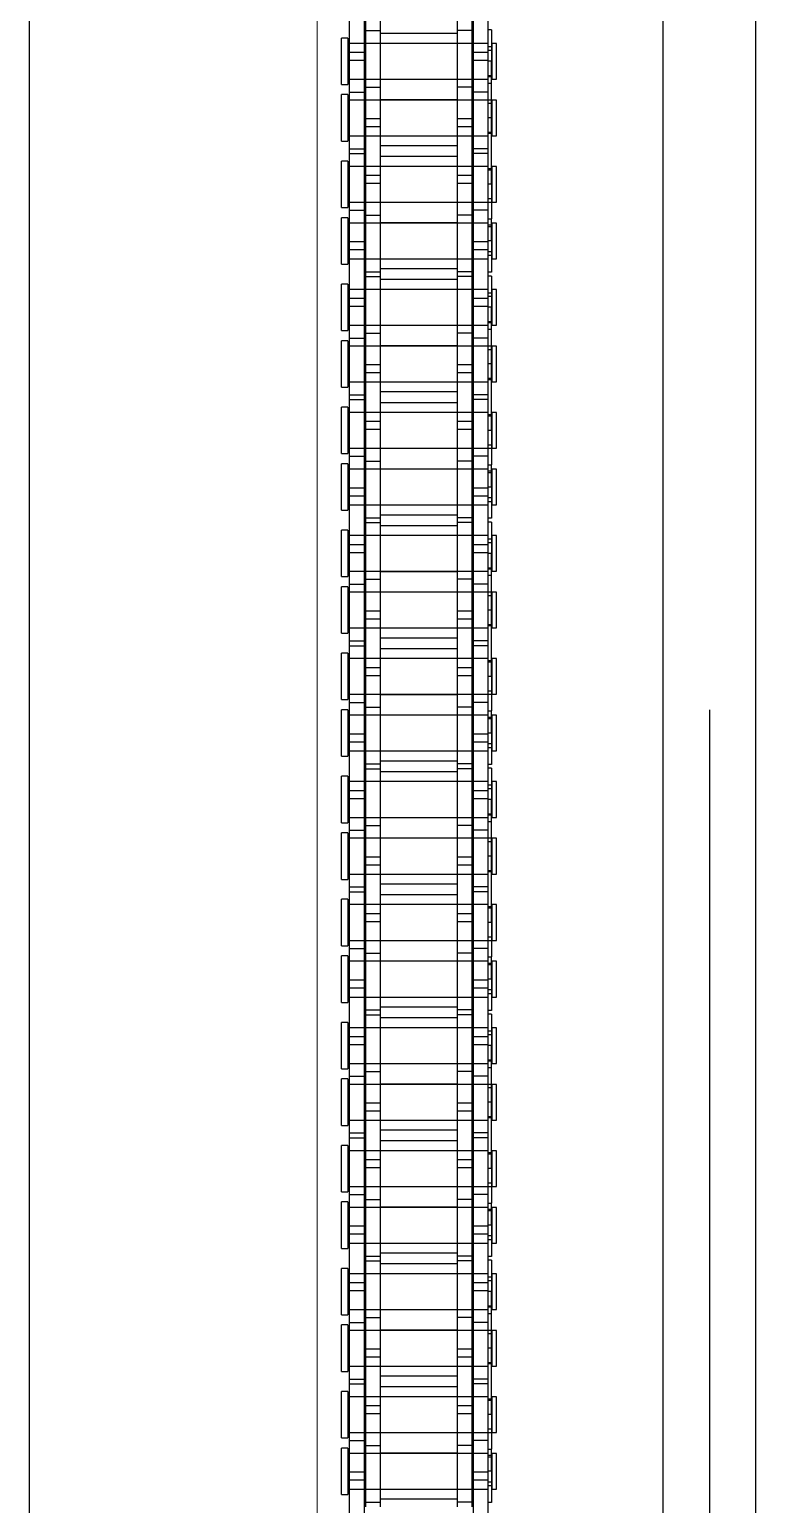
# Model space of a CAD drawing. Header units: metres. Extents: x 0 to 63075, y 0 to 44550.
# Drawn here: x 14171.9 to 14246.9, y 27655.3 to 27807.5 of the extents above; entities that cross this region are included whole.
import ezdxf

# ---------------------------------------------------------------- set-up
doc = ezdxf.new("R2010")
doc.units = ezdxf.units.M
doc.header["$LTSCALE"] = 75
for name, pattern in [('CENTER2', [28.575, 19.05, -3.175, 3.175, -3.175]), ('CENTERX2', [101.6, 63.5, -12.7, 12.7, -12.7]), ('HIDDEN2', [4.7625, 3.175, -1.5875])]:
    doc.linetypes.add(name, pattern=pattern)
for name, color, linetype in [('SC1', 7, 'CENTER2'), ('SDM', 7, 'Continuous'), ('SL4', 4, 'Continuous'), ('ST1', 7, 'HIDDEN2')]:
    doc.layers.add(name, color=color, linetype=linetype)

# ---------------------------------------------------------------- blocks, each defined once
blk = doc.blocks.new('A$Ca53c419a')
at = {"layer": 'SL4'}
for p, q in [((2339.74, 281.24), (3664.71, 281.24)), ((2339.74, 215.76), (3664.71, 215.76)), ((3664.71, 206.24), (2339.74, 206.24))]:
    blk.add_line(p, q, dxfattribs=at)
at = {"layer": 'ST1'}
for p, q in [((3226.53, 249), (3231.33, 249)), ((3226.53, 249), (3226.53, 248.34)), ((3231.33, 248.34), (3226.53, 248.34)), ((3227.08, 248.34), (3227.08, 233.84)), ((3230.77, 233.84), (3230.77, 248.34)), ((3231.33, 248.34), (3231.33, 249)), ((3232.38, 249), (3237.17, 249)), ((3232.38, 249), (3232.38, 248.34)), ((3237.17, 248.34), (3232.38, 248.34)), ((3232.93, 248.34), (3232.93, 233.84)), ((3236.62, 233.84), (3236.62, 248.34)), ((3237.17, 248.34), (3237.17, 249)), ((3239.23, 249), (3244.03, 249)), ((3239.23, 249), (3239.23, 248.34)), ((3244.03, 248.34), (3239.23, 248.34)), ((3239.78, 248.34), (3239.78, 233.84)), ((3243.47, 233.84), (3243.47, 248.34)), ((3244.03, 248.34), (3244.03, 249)), ((3245.08, 249), (3249.87, 249)), ((3245.08, 249), (3245.08, 248.34)), ((3249.87, 248.34), (3245.08, 248.34)), ((3245.63, 248.34), (3245.63, 233.84)), ((3249.32, 233.84), (3249.32, 248.34)), ((3249.87, 248.34), (3249.87, 249)), ((3251.93, 249), (3256.73, 249)), ((3251.93, 249), (3251.93, 248.34)), ((3256.73, 248.34), (3251.93, 248.34)), ((3252.48, 248.34), (3252.48, 233.84)), ((3256.17, 233.84), (3256.17, 248.34)), ((3256.73, 248.34), (3256.73, 249)), ((3257.78, 249), (3262.57, 249)), ((3257.78, 249), (3257.78, 248.34)), ((3262.57, 248.34), (3257.78, 248.34)), ((3258.33, 248.34), (3258.33, 233.84)), ((3262.02, 233.84), (3262.02, 248.34)), ((3262.57, 248.34), (3262.57, 249)), ((3264.63, 249), (3269.43, 249)), ((3264.63, 249), (3264.63, 248.34)), ((3269.43, 248.34), (3264.63, 248.34)), ((3265.18, 248.34), (3265.18, 233.84)), ((3268.87, 233.84), (3268.87, 248.34)), ((3269.43, 248.34), (3269.43, 249)), ((3270.48, 249), (3275.27, 249)), ((3270.48, 249), (3270.48, 248.34)), ((3275.27, 248.34), (3270.48, 248.34)), ((3271.03, 248.34), (3271.03, 233.84)), ((3274.72, 233.84), (3274.72, 248.34)), ((3275.27, 248.34), (3275.27, 249)), ((3277.33, 249), (3282.13, 249)), ((3277.33, 249), (3277.33, 248.34)), ((3282.13, 248.34), (3277.33, 248.34)), ((3277.88, 248.34), (3277.88, 233.84)), ((3281.57, 233.84), (3281.57, 248.34)), ((3282.13, 248.34), (3282.13, 249)), ((3283.18, 249), (3287.97, 249)), ((3283.18, 249), (3283.18, 248.34)), ((3287.97, 248.34), (3283.18, 248.34)), ((3283.73, 248.34), (3283.73, 233.84)), ((3287.42, 233.84), (3287.42, 248.34)), ((3287.97, 248.34), (3287.97, 249)), ((3290.03, 249), (3294.83, 249)), ((3290.03, 249), (3290.03, 248.34)), ((3294.83, 248.34), (3290.03, 248.34)), ((3290.58, 248.34), (3290.58, 233.84)), ((3294.27, 233.84), (3294.27, 248.34)), ((3294.83, 248.34), (3294.83, 249)), ((3295.88, 249), (3300.67, 249)), ((3295.88, 249), (3295.88, 248.34)), ((3300.67, 248.34), (3295.88, 248.34)), ((3296.43, 248.34), (3296.43, 233.84)), ((3300.12, 233.84), (3300.12, 248.34)), ((3300.67, 248.34), (3300.67, 249)), ((3302.73, 249), (3307.53, 249)), ((3302.73, 249), (3302.73, 248.34)), ((3307.53, 248.34), (3302.73, 248.34)), ((3303.28, 248.34), (3303.28, 233.84)), ((3306.97, 233.84), (3306.97, 248.34)), ((3307.53, 248.34), (3307.53, 249)), ((3308.58, 249), (3313.37, 249)), ((3308.58, 249), (3308.58, 248.34)), ((3313.37, 248.34), (3308.58, 248.34)), ((3309.13, 248.34), (3309.13, 233.84)), ((3312.82, 233.84), (3312.82, 248.34)), ((3313.37, 248.34), (3313.37, 249)), ((3315.43, 249), (3320.23, 249)), ((3315.43, 249), (3315.43, 248.34)), ((3320.23, 248.34), (3315.43, 248.34)), ((3315.98, 248.34), (3315.98, 233.84)), ((3319.67, 233.84), (3319.67, 248.34)), ((3320.23, 248.34), (3320.23, 249)), ((3321.28, 249), (3326.07, 249)), ((3321.28, 249), (3321.28, 248.34)), ((3326.07, 248.34), (3321.28, 248.34)), ((3321.83, 248.34), (3321.83, 233.84)), ((3325.52, 233.84), (3325.52, 248.34)), ((3326.07, 248.34), (3326.07, 249)), ((3328.13, 249), (3332.93, 249)), ((3328.13, 249), (3328.13, 248.34)), ((3332.93, 248.34), (3328.13, 248.34)), ((3328.68, 248.34), (3328.68, 233.84)), ((3332.37, 233.84), (3332.37, 248.34)), ((3332.93, 248.34), (3332.93, 249)), ((3333.98, 249), (3338.77, 249)), ((3333.98, 249), (3333.98, 248.34)), ((3338.77, 248.34), (3333.98, 248.34)), ((3334.53, 248.34), (3334.53, 233.84)), ((3338.22, 233.84), (3338.22, 248.34)), ((3338.77, 248.34), (3338.77, 249)), ((3340.83, 249), (3345.63, 249)), ((3340.83, 249), (3340.83, 248.34)), ((3345.63, 248.34), (3340.83, 248.34)), ((3341.38, 248.34), (3341.38, 233.84)), ((3345.07, 233.84), (3345.07, 248.34)), ((3345.63, 248.34), (3345.63, 249)), ((3346.68, 249), (3351.47, 249)), ((3346.68, 249), (3346.68, 248.34)), ((3351.47, 248.34), (3346.68, 248.34)), ((3347.23, 248.34), (3347.23, 233.84)), ((3350.92, 233.84), (3350.92, 248.34)), ((3351.47, 248.34), (3351.47, 249)), ((3353.53, 249), (3358.33, 249)), ((3353.53, 249), (3353.53, 248.34)), ((3358.33, 248.34), (3353.53, 248.34)), ((3354.08, 248.34), (3354.08, 233.84)), ((3357.77, 233.84), (3357.77, 248.34)), ((3358.33, 248.34), (3358.33, 249)), ((3359.38, 249), (3364.17, 249)), ((3359.38, 249), (3359.38, 248.34)), ((3364.17, 248.34), (3359.38, 248.34)), ((3359.93, 248.34), (3359.93, 233.84)), ((3363.62, 233.84), (3363.62, 248.34)), ((3364.17, 248.34), (3364.17, 249)), ((3366.23, 249), (3371.03, 249)), ((3366.23, 249), (3366.23, 248.34)), ((3371.03, 248.34), (3366.23, 248.34)), ((3366.78, 248.34), (3366.78, 233.84)), ((3370.47, 233.84), (3370.47, 248.34)), ((3371.03, 248.34), (3371.03, 249)), ((3372.08, 249), (3376.87, 249)), ((3372.08, 249), (3372.08, 248.34)), ((3376.87, 248.34), (3372.08, 248.34)), ((3372.63, 248.34), (3372.63, 233.84)), ((3376.32, 233.84), (3376.32, 248.34)), ((3376.87, 248.34), (3376.87, 249)), ((3218.9, 248.16), (3228, 248.16)), ((3227.08, 248.16), (3227.08, 246.64)), ((3228, 248.16), (3228.86, 248.16)), ((3228, 246.64), (3228, 248.16)), ((3228.86, 248.16), (3237.95, 248.16)), ((3228.86, 248.16), (3228.86, 246.64)), ((3230.77, 246.64), (3230.77, 248.16)), ((3232.1, 248.16), (3232.1, 246.64)), ((3232.93, 248.16), (3232.93, 246.64)), ((3236.62, 246.64), (3236.62, 248.16)), ((3237.95, 248.16), (3237.95, 246.64)), ((3237.95, 248.16), (3244.3, 248.16)), ((3238.45, 248.16), (3238.45, 246.64)), ((3239.78, 248.16), (3239.78, 246.64)), ((3243.47, 246.64), (3243.47, 248.16)), ((3244.3, 248.16), (3244.3, 246.64)), ((3244.3, 248.16), (3253.4, 248.16)), ((3245.63, 248.16), (3245.63, 246.64)), ((3247.55, 246.64), (3247.55, 248.16)), ((3248.41, 248.16), (3248.41, 246.64)), ((3249.32, 246.64), (3249.32, 248.16)), ((3252.48, 248.16), (3252.48, 246.64)), ((3253.4, 248.16), (3254.26, 248.16)), ((3253.4, 246.64), (3253.4, 248.16)), ((3254.26, 248.16), (3263.35, 248.16)), ((3254.26, 248.16), (3254.26, 246.64)), ((3256.17, 246.64), (3256.17, 248.16)), ((3257.5, 248.16), (3257.5, 246.64)), ((3258.33, 248.16), (3258.33, 246.64)), ((3262.02, 246.64), (3262.02, 248.16)), ((3263.35, 248.16), (3263.35, 246.64)), ((3263.35, 248.16), (3269.7, 248.16)), ((3263.85, 248.16), (3263.85, 246.64)), ((3265.18, 248.16), (3265.18, 246.64)), ((3268.87, 246.64), (3268.87, 248.16)), ((3269.7, 248.16), (3269.7, 246.64)), ((3269.7, 248.16), (3278.8, 248.16)), ((3271.03, 248.16), (3271.03, 246.64)), ((3272.95, 246.64), (3272.95, 248.16)), ((3273.81, 248.16), (3273.81, 246.64)), ((3274.72, 246.64), (3274.72, 248.16)), ((3277.88, 248.16), (3277.88, 246.64)), ((3278.8, 248.16), (3279.66, 248.16)), ((3278.8, 246.64), (3278.8, 248.16)), ((3279.66, 248.16), (3288.75, 248.16)), ((3279.66, 248.16), (3279.66, 246.64)), ((3281.57, 246.64), (3281.57, 248.16)), ((3282.9, 248.16), (3282.9, 246.64)), ((3283.73, 248.16), (3283.73, 246.64)), ((3287.42, 246.64), (3287.42, 248.16)), ((3288.75, 248.16), (3288.75, 246.64)), ((3288.75, 248.16), (3295.1, 248.16)), ((3289.25, 248.16), (3289.25, 246.64)), ((3290.58, 248.16), (3290.58, 246.64)), ((3294.27, 246.64), (3294.27, 248.16)), ((3295.1, 248.16), (3295.1, 246.64)), ((3295.1, 248.16), (3304.2, 248.16)), ((3296.43, 248.16), (3296.43, 246.64)), ((3298.35, 246.64), (3298.35, 248.16)), ((3299.21, 248.16), (3299.21, 246.64)), ((3300.12, 246.64), (3300.12, 248.16)), ((3303.28, 248.16), (3303.28, 246.64)), ((3304.2, 248.16), (3305.06, 248.16)), ((3304.2, 246.64), (3304.2, 248.16)), ((3305.06, 248.16), (3314.15, 248.16)), ((3305.06, 248.16), (3305.06, 246.64)), ((3306.97, 246.64), (3306.97, 248.16)), ((3308.3, 248.16), (3308.3, 246.64)), ((3309.13, 248.16), (3309.13, 246.64)), ((3312.82, 246.64), (3312.82, 248.16)), ((3314.15, 248.16), (3314.15, 246.64)), ((3314.15, 248.16), (3320.5, 248.16)), ((3314.65, 248.16), (3314.65, 246.64)), ((3315.98, 248.16), (3315.98, 246.64)), ((3319.67, 246.64), (3319.67, 248.16)), ((3320.5, 248.16), (3320.5, 246.64)), ((3320.5, 248.16), (3329.6, 248.16)), ((3321.83, 248.16), (3321.83, 246.64)), ((3323.75, 246.64), (3323.75, 248.16)), ((3324.61, 248.16), (3324.61, 246.64)), ((3325.52, 246.64), (3325.52, 248.16)), ((3328.68, 248.16), (3328.68, 246.64)), ((3329.6, 248.16), (3330.46, 248.16)), ((3329.6, 246.64), (3329.6, 248.16)), ((3330.46, 248.16), (3339.55, 248.16)), ((3330.46, 248.16), (3330.46, 246.64)), ((3332.37, 246.64), (3332.37, 248.16)), ((3333.7, 248.16), (3333.7, 246.64)), ((3334.53, 248.16), (3334.53, 246.64)), ((3338.22, 246.64), (3338.22, 248.16)), ((3339.55, 248.16), (3339.55, 246.64)), ((3339.55, 248.16), (3345.9, 248.16)), ((3340.05, 248.16), (3340.05, 246.64)), ((3341.38, 248.16), (3341.38, 246.64)), ((3345.07, 246.64), (3345.07, 248.16)), ((3345.9, 248.16), (3345.9, 246.64)), ((3345.9, 248.16), (3355, 248.16)), ((3347.23, 248.16), (3347.23, 246.64)), ((3349.15, 246.64), (3349.15, 248.16)), ((3350.01, 248.16), (3350.01, 246.64)), ((3350.92, 246.64), (3350.92, 248.16)), ((3354.08, 248.16), (3354.08, 246.64)), ((3355, 248.16), (3355.86, 248.16)), ((3355, 246.64), (3355, 248.16)), ((3355.86, 248.16), (3364.95, 248.16)), ((3355.86, 248.16), (3355.86, 246.64)), ((3357.77, 246.64), (3357.77, 248.16)), ((3359.1, 248.16), (3359.1, 246.64)), ((3359.93, 248.16), (3359.93, 246.64)), ((3363.62, 246.64), (3363.62, 248.16)), ((3364.95, 248.16), (3364.95, 246.64)), ((3364.95, 248.16), (3371.3, 248.16)), ((3365.45, 248.16), (3365.45, 246.64)), ((3366.78, 248.16), (3366.78, 246.64)), ((3370.47, 246.64), (3370.47, 248.16)), ((3371.3, 248.16), (3371.3, 246.64)), ((3371.3, 248.16), (3380.4, 248.16)), ((3372.63, 248.16), (3372.63, 246.64)), ((3374.55, 246.64), (3374.55, 248.16)), ((3375.41, 248.16), (3375.41, 246.64)), ((3376.32, 246.64), (3376.32, 248.16)), ((3218.9, 246.64), (3228, 246.64)), ((3225.25, 246.48), (3231.6, 246.48)), ((3225.75, 246.48), (3225.75, 244.96)), ((3227.08, 246.48), (3227.08, 244.96)), ((3228, 246.64), (3228.86, 246.64)), ((3228.86, 246.64), (3237.95, 246.64)), ((3230.77, 244.96), (3230.77, 246.48)), ((3231.6, 246.48), (3231.6, 244.96)), ((3231.6, 246.48), (3240.7, 246.48)), ((3232.93, 246.48), (3232.93, 244.96)), ((3234.85, 244.96), (3234.85, 246.48)), ((3235.71, 246.48), (3235.71, 244.96)), ((3236.62, 244.96), (3236.62, 246.48)), ((3237.95, 246.64), (3244.3, 246.64)), ((3239.78, 246.48), (3239.78, 244.96)), ((3240.7, 246.48), (3241.56, 246.48)), ((3240.7, 244.96), (3240.7, 246.48)), ((3241.56, 246.48), (3250.65, 246.48)), ((3241.56, 246.48), (3241.56, 244.96)), ((3243.47, 244.96), (3243.47, 246.48)), ((3244.3, 246.64), (3253.4, 246.64)), ((3244.8, 246.48), (3244.8, 244.96)), ((3245.63, 246.48), (3245.63, 244.96)), ((3249.32, 244.96), (3249.32, 246.48)), ((3250.65, 246.48), (3250.65, 244.96)), ((3250.65, 246.48), (3257, 246.48)), ((3251.15, 246.48), (3251.15, 244.96)), ((3252.48, 246.48), (3252.48, 244.96)), ((3253.4, 246.64), (3254.26, 246.64)), ((3254.26, 246.64), (3263.35, 246.64)), ((3256.17, 244.96), (3256.17, 246.48)), ((3257, 246.48), (3257, 244.96)), ((3257, 246.48), (3266.1, 246.48)), ((3258.33, 246.48), (3258.33, 244.96)), ((3260.25, 244.96), (3260.25, 246.48)), ((3261.11, 246.48), (3261.11, 244.96)), ((3262.02, 244.96), (3262.02, 246.48)), ((3263.35, 246.64), (3269.7, 246.64)), ((3265.18, 246.48), (3265.18, 244.96)), ((3266.1, 246.48), (3266.96, 246.48)), ((3266.1, 244.96), (3266.1, 246.48)), ((3266.96, 246.48), (3276.05, 246.48)), ((3266.96, 246.48), (3266.96, 244.96)), ((3268.87, 244.96), (3268.87, 246.48)), ((3269.7, 246.64), (3278.8, 246.64)), ((3270.2, 246.48), (3270.2, 244.96)), ((3271.03, 246.48), (3271.03, 244.96)), ((3274.72, 244.96), (3274.72, 246.48)), ((3276.05, 246.48), (3276.05, 244.96)), ((3276.05, 246.48), (3282.4, 246.48)), ((3276.55, 246.48), (3276.55, 244.96)), ((3277.88, 246.48), (3277.88, 244.96)), ((3278.8, 246.64), (3279.66, 246.64)), ((3279.66, 246.64), (3288.75, 246.64)), ((3281.57, 244.96), (3281.57, 246.48)), ((3282.4, 246.48), (3282.4, 244.96)), ((3282.4, 246.48), (3291.5, 246.48)), ((3283.73, 246.48), (3283.73, 244.96)), ((3285.65, 244.96), (3285.65, 246.48)), ((3286.51, 246.48), (3286.51, 244.96)), ((3287.42, 244.96), (3287.42, 246.48)), ((3288.75, 246.64), (3295.1, 246.64)), ((3290.58, 246.48), (3290.58, 244.96)), ((3291.5, 246.48), (3292.36, 246.48)), ((3291.5, 244.96), (3291.5, 246.48)), ((3292.36, 246.48), (3301.45, 246.48)), ((3292.36, 246.48), (3292.36, 244.96)), ((3294.27, 244.96), (3294.27, 246.48)), ((3295.1, 246.64), (3304.2, 246.64)), ((3295.6, 246.48), (3295.6, 244.96)), ((3296.43, 246.48), (3296.43, 244.96)), ((3300.12, 244.96), (3300.12, 246.48)), ((3301.45, 246.48), (3301.45, 244.96)), ((3301.45, 246.48), (3307.8, 246.48)), ((3301.95, 246.48), (3301.95, 244.96)), ((3303.28, 246.48), (3303.28, 244.96)), ((3304.2, 246.64), (3305.06, 246.64)), ((3305.06, 246.64), (3314.15, 246.64)), ((3306.97, 244.96), (3306.97, 246.48)), ((3307.8, 246.48), (3307.8, 244.96)), ((3307.8, 246.48), (3316.9, 246.48)), ((3309.13, 246.48), (3309.13, 244.96)), ((3311.05, 244.96), (3311.05, 246.48)), ((3311.91, 246.48), (3311.91, 244.96)), ((3312.82, 244.96), (3312.82, 246.48)), ((3314.15, 246.64), (3320.5, 246.64)), ((3315.98, 246.48), (3315.98, 244.96)), ((3316.9, 246.48), (3317.76, 246.48)), ((3316.9, 244.96), (3316.9, 246.48)), ((3317.76, 246.48), (3326.85, 246.48)), ((3317.76, 246.48), (3317.76, 244.96)), ((3319.67, 244.96), (3319.67, 246.48)), ((3320.5, 246.64), (3329.6, 246.64)), ((3321, 246.48), (3321, 244.96)), ((3321.83, 246.48), (3321.83, 244.96)), ((3325.52, 244.96), (3325.52, 246.48)), ((3326.85, 246.48), (3326.85, 244.96)), ((3326.85, 246.48), (3333.2, 246.48)), ((3327.35, 246.48), (3327.35, 244.96)), ((3328.68, 246.48), (3328.68, 244.96)), ((3329.6, 246.64), (3330.46, 246.64)), ((3330.46, 246.64), (3339.55, 246.64)), ((3332.37, 244.96), (3332.37, 246.48)), ((3333.2, 246.48), (3333.2, 244.96)), ((3333.2, 246.48), (3342.3, 246.48)), ((3334.53, 246.48), (3334.53, 244.96)), ((3336.45, 244.96), (3336.45, 246.48)), ((3337.31, 246.48), (3337.31, 244.96)), ((3338.22, 244.96), (3338.22, 246.48)), ((3339.55, 246.64), (3345.9, 246.64)), ((3341.38, 246.48), (3341.38, 244.96)), ((3342.3, 246.48), (3343.16, 246.48)), ((3342.3, 244.96), (3342.3, 246.48)), ((3343.16, 246.48), (3352.25, 246.48)), ((3343.16, 246.48), (3343.16, 244.96)), ((3345.07, 244.96), (3345.07, 246.48)), ((3345.9, 246.64), (3355, 246.64)), ((3346.4, 246.48), (3346.4, 244.96)), ((3347.23, 246.48), (3347.23, 244.96)), ((3350.92, 244.96), (3350.92, 246.48)), ((3352.25, 246.48), (3352.25, 244.96)), ((3352.25, 246.48), (3358.6, 246.48)), ((3352.75, 246.48), (3352.75, 244.96)), ((3354.08, 246.48), (3354.08, 244.96)), ((3355, 246.64), (3355.86, 246.64)), ((3355.86, 246.64), (3364.95, 246.64)), ((3357.77, 244.96), (3357.77, 246.48)), ((3358.6, 246.48), (3358.6, 244.96)), ((3358.6, 246.48), (3367.7, 246.48)), ((3359.93, 246.48), (3359.93, 244.96)), ((3361.85, 244.96), (3361.85, 246.48)), ((3362.71, 246.48), (3362.71, 244.96)), ((3363.62, 244.96), (3363.62, 246.48)), ((3364.95, 246.64), (3371.3, 246.64)), ((3366.78, 246.48), (3366.78, 244.96)), ((3367.7, 246.48), (3368.56, 246.48)), ((3367.7, 244.96), (3367.7, 246.48)), ((3368.56, 246.48), (3377.65, 246.48)), ((3368.56, 246.48), (3368.56, 244.96)), ((3370.47, 244.96), (3370.47, 246.48)), ((3371.3, 246.64), (3380.4, 246.64)), ((3371.8, 246.48), (3371.8, 244.96)), ((3372.63, 246.48), (3372.63, 244.96)), ((3376.32, 244.96), (3376.32, 246.48)), ((3377.65, 246.48), (3377.65, 244.96)), ((3377.65, 246.48), (3384, 246.48)), ((3225.25, 244.96), (3231.6, 244.96)), ((3226.04, 237.03), (3226.04, 244.96)), ((3227.08, 244.96), (3227.08, 237.03)), ((3230.77, 237.03), (3230.77, 244.96)), ((3230.82, 244.96), (3230.82, 237.03)), ((3231.6, 244.96), (3240.7, 244.96)), ((3232.89, 237.03), (3232.89, 244.96)), ((3232.93, 244.96), (3232.93, 237.03)), ((3236.62, 237.03), (3236.62, 244.96)), ((3237.67, 244.96), (3237.67, 237.03)), ((3238.74, 237.03), (3238.74, 244.96)), ((3239.78, 244.96), (3239.78, 237.03)), ((3240.7, 244.96), (3241.56, 244.96)), ((3241.56, 244.96), (3250.65, 244.96)), ((3243.47, 237.03), (3243.47, 244.96)), ((3243.52, 244.96), (3243.52, 237.03)), ((3245.59, 237.03), (3245.59, 244.96)), ((3245.63, 244.96), (3245.63, 237.03)), ((3249.32, 237.03), (3249.32, 244.96)), ((3250.37, 244.96), (3250.37, 237.03)), ((3250.65, 244.96), (3257, 244.96)), ((3251.44, 237.03), (3251.44, 244.96)), ((3252.48, 244.96), (3252.48, 237.03)), ((3256.17, 237.03), (3256.17, 244.96)), ((3256.22, 244.96), (3256.22, 237.03)), ((3257, 244.96), (3266.1, 244.96)), ((3258.29, 237.03), (3258.29, 244.96)), ((3258.33, 244.96), (3258.33, 237.03)), ((3262.02, 237.03), (3262.02, 244.96)), ((3263.07, 244.96), (3263.07, 237.03)), ((3264.14, 237.03), (3264.14, 244.96)), ((3265.18, 244.96), (3265.18, 237.03)), ((3266.1, 244.96), (3266.96, 244.96)), ((3266.96, 244.96), (3276.05, 244.96)), ((3268.87, 237.03), (3268.87, 244.96)), ((3268.92, 244.96), (3268.92, 237.03)), ((3270.99, 237.03), (3270.99, 244.96)), ((3271.03, 244.96), (3271.03, 237.03)), ((3274.72, 237.03), (3274.72, 244.96)), ((3275.77, 244.96), (3275.77, 237.03)), ((3276.05, 244.96), (3282.4, 244.96)), ((3276.84, 237.03), (3276.84, 244.96)), ((3277.88, 244.96), (3277.88, 237.03)), ((3281.57, 237.03), (3281.57, 244.96)), ((3281.62, 244.96), (3281.62, 237.03)), ((3282.4, 244.96), (3291.5, 244.96)), ((3283.69, 237.03), (3283.69, 244.96)), ((3283.73, 244.96), (3283.73, 237.03)), ((3287.42, 237.03), (3287.42, 244.96)), ((3288.47, 244.96), (3288.47, 237.03)), ((3289.54, 237.03), (3289.54, 244.96)), ((3290.58, 244.96), (3290.58, 237.03)), ((3291.5, 244.96), (3292.36, 244.96)), ((3292.36, 244.96), (3301.45, 244.96)), ((3294.27, 237.03), (3294.27, 244.96)), ((3294.32, 244.96), (3294.32, 237.03)), ((3296.39, 237.03), (3296.39, 244.96)), ((3296.43, 244.96), (3296.43, 237.03)), ((3300.12, 237.03), (3300.12, 244.96)), ((3301.17, 244.96), (3301.17, 237.03)), ((3301.45, 244.96), (3307.8, 244.96)), ((3302.24, 237.03), (3302.24, 244.96)), ((3303.28, 244.96), (3303.28, 237.03)), ((3306.97, 237.03), (3306.97, 244.96)), ((3307.02, 244.96), (3307.02, 237.03)), ((3307.8, 244.96), (3316.9, 244.96)), ((3309.09, 237.03), (3309.09, 244.96)), ((3309.13, 244.96), (3309.13, 237.03)), ((3312.82, 237.03), (3312.82, 244.96)), ((3313.87, 244.96), (3313.87, 237.03)), ((3314.94, 237.03), (3314.94, 244.96)), ((3315.98, 244.96), (3315.98, 237.03)), ((3316.9, 244.96), (3317.76, 244.96)), ((3317.76, 244.96), (3326.85, 244.96)), ((3319.67, 237.03), (3319.67, 244.96)), ((3319.72, 244.96), (3319.72, 237.03)), ((3321.79, 237.03), (3321.79, 244.96)), ((3321.83, 244.96), (3321.83, 237.03)), ((3325.52, 237.03), (3325.52, 244.96)), ((3326.57, 244.96), (3326.57, 237.03)), ((3326.85, 244.96), (3333.2, 244.96)), ((3327.64, 237.03), (3327.64, 244.96)), ((3328.68, 244.96), (3328.68, 237.03)), ((3332.37, 237.03), (3332.37, 244.96)), ((3332.42, 244.96), (3332.42, 237.03)), ((3333.2, 244.96), (3342.3, 244.96)), ((3334.49, 237.03), (3334.49, 244.96)), ((3334.53, 244.96), (3334.53, 237.03)), ((3338.22, 237.03), (3338.22, 244.96)), ((3339.27, 244.96), (3339.27, 237.03)), ((3340.34, 237.03), (3340.34, 244.96)), ((3341.38, 244.96), (3341.38, 237.03)), ((3342.3, 244.96), (3343.16, 244.96)), ((3343.16, 244.96), (3352.25, 244.96)), ((3345.07, 237.03), (3345.07, 244.96)), ((3345.12, 244.96), (3345.12, 237.03)), ((3347.19, 237.03), (3347.19, 244.96)), ((3347.23, 244.96), (3347.23, 237.03)), ((3350.92, 237.03), (3350.92, 244.96)), ((3351.97, 244.96), (3351.97, 237.03)), ((3352.25, 244.96), (3358.6, 244.96)), ((3353.04, 237.03), (3353.04, 244.96)), ((3354.08, 244.96), (3354.08, 237.03)), ((3357.77, 237.03), (3357.77, 244.96)), ((3357.82, 244.96), (3357.82, 237.03)), ((3358.6, 244.96), (3367.7, 244.96)), ((3359.89, 237.03), (3359.89, 244.96)), ((3359.93, 244.96), (3359.93, 237.03)), ((3363.62, 237.03), (3363.62, 244.96)), ((3364.67, 244.96), (3364.67, 237.03)), ((3365.74, 237.03), (3365.74, 244.96)), ((3366.78, 244.96), (3366.78, 237.03)), ((3367.7, 244.96), (3368.56, 244.96)), ((3368.56, 244.96), (3377.65, 244.96)), ((3370.47, 237.03), (3370.47, 244.96)), ((3370.52, 244.96), (3370.52, 237.03)), ((3372.59, 237.03), (3372.59, 244.96)), ((3372.63, 244.96), (3372.63, 237.03)), ((3376.32, 237.03), (3376.32, 244.96)), ((3377.37, 244.96), (3377.37, 237.03)), ((3377.65, 244.96), (3384, 244.96)), ((3225.25, 237.03), (3231.6, 237.03)), ((3225.75, 235.51), (3225.75, 237.03)), ((3227.08, 237.03), (3227.08, 235.51)), ((3230.77, 235.51), (3230.77, 237.03)), ((3231.6, 235.51), (3231.6, 237.03)), ((3231.6, 237.03), (3240.7, 237.03)), ((3232.93, 237.03), (3232.93, 235.51)), ((3234.85, 235.51), (3234.85, 237.03)), ((3235.71, 237.03), (3235.71, 235.51)), ((3236.62, 235.51), (3236.62, 237.03)), ((3239.78, 237.03), (3239.78, 235.51)), ((3240.7, 237.03), (3241.56, 237.03)), ((3240.7, 235.51), (3240.7, 237.03)), ((3241.56, 237.03), (3250.65, 237.03)), ((3241.56, 237.03), (3241.56, 235.51)), ((3243.47, 235.51), (3243.47, 237.03)), ((3244.8, 235.51), (3244.8, 237.03)), ((3245.63, 237.03), (3245.63, 235.51)), ((3249.32, 235.51), (3249.32, 237.03)), ((3250.65, 235.51), (3250.65, 237.03)), ((3250.65, 237.03), (3257, 237.03)), ((3251.15, 235.51), (3251.15, 237.03)), ((3252.48, 237.03), (3252.48, 235.51)), ((3256.17, 235.51), (3256.17, 237.03)), ((3257, 235.51), (3257, 237.03)), ((3257, 237.03), (3266.1, 237.03)), ((3258.33, 237.03), (3258.33, 235.51)), ((3260.25, 235.51), (3260.25, 237.03)), ((3261.11, 237.03), (3261.11, 235.51)), ((3262.02, 235.51), (3262.02, 237.03)), ((3265.18, 237.03), (3265.18, 235.51)), ((3266.1, 237.03), (3266.96, 237.03)), ((3266.1, 235.51), (3266.1, 237.03)), ((3266.96, 237.03), (3276.05, 237.03)), ((3266.96, 237.03), (3266.96, 235.51)), ((3268.87, 235.51), (3268.87, 237.03)), ((3270.2, 235.51), (3270.2, 237.03)), ((3271.03, 237.03), (3271.03, 235.51)), ((3274.72, 235.51), (3274.72, 237.03)), ((3276.05, 235.51), (3276.05, 237.03)), ((3276.05, 237.03), (3282.4, 237.03)), ((3276.55, 235.51), (3276.55, 237.03)), ((3277.88, 237.03), (3277.88, 235.51)), ((3281.57, 235.51), (3281.57, 237.03)), ((3282.4, 235.51), (3282.4, 237.03)), ((3282.4, 237.03), (3291.5, 237.03)), ((3283.73, 237.03), (3283.73, 235.51)), ((3285.65, 235.51), (3285.65, 237.03)), ((3286.51, 237.03), (3286.51, 235.51)), ((3287.42, 235.51), (3287.42, 237.03)), ((3290.58, 237.03), (3290.58, 235.51)), ((3291.5, 237.03), (3292.36, 237.03)), ((3291.5, 235.51), (3291.5, 237.03)), ((3292.36, 237.03), (3301.45, 237.03)), ((3292.36, 237.03), (3292.36, 235.51)), ((3294.27, 235.51), (3294.27, 237.03)), ((3295.6, 235.51), (3295.6, 237.03)), ((3296.43, 237.03), (3296.43, 235.51)), ((3300.12, 235.51), (3300.12, 237.03)), ((3301.45, 235.51), (3301.45, 237.03)), ((3301.45, 237.03), (3307.8, 237.03)), ((3301.95, 235.51), (3301.95, 237.03)), ((3303.28, 237.03), (3303.28, 235.51)), ((3306.97, 235.51), (3306.97, 237.03)), ((3307.8, 235.51), (3307.8, 237.03)), ((3307.8, 237.03), (3316.9, 237.03)), ((3309.13, 237.03), (3309.13, 235.51)), ((3311.05, 235.51), (3311.05, 237.03)), ((3311.91, 237.03), (3311.91, 235.51)), ((3312.82, 235.51), (3312.82, 237.03)), ((3315.98, 237.03), (3315.98, 235.51)), ((3316.9, 237.03), (3317.76, 237.03)), ((3316.9, 235.51), (3316.9, 237.03)), ((3317.76, 237.03), (3326.85, 237.03)), ((3317.76, 237.03), (3317.76, 235.51)), ((3319.67, 235.51), (3319.67, 237.03)), ((3321, 235.51), (3321, 237.03)), ((3321.83, 237.03), (3321.83, 235.51)), ((3325.52, 235.51), (3325.52, 237.03)), ((3326.85, 235.51), (3326.85, 237.03)), ((3326.85, 237.03), (3333.2, 237.03)), ((3327.35, 235.51), (3327.35, 237.03)), ((3328.68, 237.03), (3328.68, 235.51)), ((3332.37, 235.51), (3332.37, 237.03)), ((3333.2, 235.51), (3333.2, 237.03)), ((3333.2, 237.03), (3342.3, 237.03)), ((3334.53, 237.03), (3334.53, 235.51)), ((3336.45, 235.51), (3336.45, 237.03)), ((3337.31, 237.03), (3337.31, 235.51)), ((3338.22, 235.51), (3338.22, 237.03)), ((3341.38, 237.03), (3341.38, 235.51)), ((3342.3, 237.03), (3343.16, 237.03)), ((3342.3, 235.51), (3342.3, 237.03)), ((3343.16, 237.03), (3352.25, 237.03)), ((3343.16, 237.03), (3343.16, 235.51)), ((3345.07, 235.51), (3345.07, 237.03)), ((3346.4, 235.51), (3346.4, 237.03)), ((3347.23, 237.03), (3347.23, 235.51)), ((3350.92, 235.51), (3350.92, 237.03)), ((3352.25, 235.51), (3352.25, 237.03)), ((3352.25, 237.03), (3358.6, 237.03)), ((3352.75, 235.51), (3352.75, 237.03)), ((3354.08, 237.03), (3354.08, 235.51)), ((3357.77, 235.51), (3357.77, 237.03)), ((3358.6, 235.51), (3358.6, 237.03)), ((3358.6, 237.03), (3367.7, 237.03)), ((3359.93, 237.03), (3359.93, 235.51)), ((3361.85, 235.51), (3361.85, 237.03)), ((3362.71, 237.03), (3362.71, 235.51)), ((3363.62, 235.51), (3363.62, 237.03)), ((3366.78, 237.03), (3366.78, 235.51)), ((3367.7, 237.03), (3368.56, 237.03)), ((3367.7, 235.51), (3367.7, 237.03)), ((3368.56, 237.03), (3377.65, 237.03)), ((3368.56, 237.03), (3368.56, 235.51)), ((3370.47, 235.51), (3370.47, 237.03)), ((3371.8, 235.51), (3371.8, 237.03)), ((3372.63, 237.03), (3372.63, 235.51)), ((3376.32, 235.51), (3376.32, 237.03)), ((3377.65, 235.51), (3377.65, 237.03)), ((3377.65, 237.03), (3384, 237.03)), ((3218.9, 235.36), (3228, 235.36)), ((3225.25, 235.51), (3231.6, 235.51)), ((3227.08, 235.36), (3227.08, 233.84)), ((3228, 235.36), (3228.86, 235.36)), ((3228, 233.84), (3228, 235.36)), ((3228.86, 235.36), (3237.95, 235.36)), ((3228.86, 235.36), (3228.86, 233.84)), ((3230.77, 233.84), (3230.77, 235.36)), ((3231.6, 235.51), (3240.7, 235.51)), ((3232.1, 233.84), (3232.1, 235.36)), ((3232.93, 235.36), (3232.93, 233.51)), ((3236.62, 233.84), (3236.62, 235.36)), ((3237.95, 233.84), (3237.95, 235.36)), ((3237.95, 235.36), (3244.3, 235.36)), ((3238.45, 233.84), (3238.45, 235.36)), ((3239.78, 235.36), (3239.78, 233.84)), ((3240.7, 235.51), (3241.56, 235.51)), ((3241.56, 235.51), (3250.65, 235.51)), ((3243.47, 233.51), (3243.47, 235.36)), ((3244.3, 233.84), (3244.3, 235.36)), ((3244.3, 235.36), (3253.4, 235.36)), ((3245.63, 235.36), (3245.63, 233.84)), ((3247.55, 233.84), (3247.55, 235.36)), ((3248.41, 235.36), (3248.41, 233.84)), ((3249.32, 233.84), (3249.32, 235.36)), ((3250.65, 235.51), (3257, 235.51)), ((3252.48, 235.36), (3252.48, 233.84)), ((3253.4, 235.36), (3254.26, 235.36)), ((3253.4, 233.84), (3253.4, 235.36)), ((3254.26, 235.36), (3263.35, 235.36)), ((3254.26, 235.36), (3254.26, 233.84)), ((3256.17, 233.84), (3256.17, 235.36)), ((3257, 235.51), (3266.1, 235.51)), ((3257.5, 233.84), (3257.5, 235.36)), ((3258.33, 235.36), (3258.33, 233.51)), ((3262.02, 233.84), (3262.02, 235.36)), ((3263.35, 233.84), (3263.35, 235.36)), ((3263.35, 235.36), (3269.7, 235.36)), ((3263.85, 233.84), (3263.85, 235.36)), ((3265.18, 235.36), (3265.18, 233.84)), ((3266.1, 235.51), (3266.96, 235.51)), ((3266.96, 235.51), (3276.05, 235.51)), ((3268.87, 233.51), (3268.87, 235.36)), ((3269.7, 233.84), (3269.7, 235.36)), ((3269.7, 235.36), (3278.8, 235.36)), ((3271.03, 235.36), (3271.03, 233.84)), ((3272.95, 233.84), (3272.95, 235.36)), ((3273.81, 235.36), (3273.81, 233.84)), ((3274.72, 233.84), (3274.72, 235.36)), ((3276.05, 235.51), (3282.4, 235.51)), ((3277.88, 235.36), (3277.88, 233.84)), ((3278.8, 235.36), (3279.66, 235.36)), ((3278.8, 233.84), (3278.8, 235.36)), ((3279.66, 235.36), (3288.75, 235.36)), ((3279.66, 235.36), (3279.66, 233.84)), ((3281.57, 233.84), (3281.57, 235.36)), ((3282.4, 235.51), (3291.5, 235.51)), ((3282.9, 233.84), (3282.9, 235.36)), ((3283.73, 235.36), (3283.73, 233.51)), ((3287.42, 233.84), (3287.42, 235.36)), ((3288.75, 233.84), (3288.75, 235.36)), ((3288.75, 235.36), (3295.1, 235.36)), ((3289.25, 233.84), (3289.25, 235.36)), ((3290.58, 235.36), (3290.58, 233.84)), ((3291.5, 235.51), (3292.36, 235.51)), ((3292.36, 235.51), (3301.45, 235.51)), ((3294.27, 233.51), (3294.27, 235.36)), ((3295.1, 233.84), (3295.1, 235.36)), ((3295.1, 235.36), (3304.2, 235.36)), ((3296.43, 235.36), (3296.43, 233.84)), ((3298.35, 233.84), (3298.35, 235.36)), ((3299.21, 235.36), (3299.21, 233.84)), ((3300.12, 233.84), (3300.12, 235.36)), ((3301.45, 235.51), (3307.8, 235.51)), ((3303.28, 235.36), (3303.28, 233.84)), ((3304.2, 235.36), (3305.06, 235.36)), ((3304.2, 233.84), (3304.2, 235.36)), ((3305.06, 235.36), (3314.15, 235.36)), ((3305.06, 235.36), (3305.06, 233.84)), ((3306.97, 233.84), (3306.97, 235.36)), ((3307.8, 235.51), (3316.9, 235.51)), ((3308.3, 233.84), (3308.3, 235.36)), ((3309.13, 235.36), (3309.13, 233.51)), ((3312.82, 233.84), (3312.82, 235.36)), ((3314.15, 233.84), (3314.15, 235.36)), ((3314.15, 235.36), (3320.5, 235.36)), ((3314.65, 233.84), (3314.65, 235.36)), ((3315.98, 235.36), (3315.98, 233.84)), ((3316.9, 235.51), (3317.76, 235.51)), ((3317.76, 235.51), (3326.85, 235.51)), ((3319.67, 233.51), (3319.67, 235.36)), ((3320.5, 233.84), (3320.5, 235.36)), ((3320.5, 235.36), (3329.6, 235.36)), ((3321.83, 235.36), (3321.83, 233.84)), ((3323.75, 233.84), (3323.75, 235.36)), ((3324.61, 235.36), (3324.61, 233.84)), ((3325.52, 233.84), (3325.52, 235.36)), ((3326.85, 235.51), (3333.2, 235.51)), ((3328.68, 235.36), (3328.68, 233.84)), ((3329.6, 235.36), (3330.46, 235.36)), ((3329.6, 233.84), (3329.6, 235.36)), ((3330.46, 235.36), (3339.55, 235.36)), ((3330.46, 235.36), (3330.46, 233.84)), ((3332.37, 233.84), (3332.37, 235.36)), ((3333.2, 235.51), (3342.3, 235.51)), ((3333.7, 233.84), (3333.7, 235.36)), ((3334.53, 235.36), (3334.53, 233.51)), ((3338.22, 233.84), (3338.22, 235.36)), ((3339.55, 233.84), (3339.55, 235.36)), ((3339.55, 235.36), (3345.9, 235.36)), ((3340.05, 233.84), (3340.05, 235.36)), ((3341.38, 235.36), (3341.38, 233.84)), ((3342.3, 235.51), (3343.16, 235.51)), ((3343.16, 235.51), (3352.25, 235.51)), ((3345.07, 233.51), (3345.07, 235.36)), ((3345.9, 233.84), (3345.9, 235.36)), ((3345.9, 235.36), (3355, 235.36)), ((3347.23, 235.36), (3347.23, 233.84)), ((3349.15, 233.84), (3349.15, 235.36)), ((3350.01, 235.36), (3350.01, 233.84)), ((3350.92, 233.84), (3350.92, 235.36)), ((3352.25, 235.51), (3358.6, 235.51)), ((3354.08, 235.36), (3354.08, 233.84)), ((3355, 235.36), (3355.86, 235.36)), ((3355, 233.84), (3355, 235.36)), ((3355.86, 235.36), (3364.95, 235.36)), ((3355.86, 235.36), (3355.86, 233.84)), ((3357.77, 233.84), (3357.77, 235.36)), ((3358.6, 235.51), (3367.7, 235.51)), ((3359.1, 233.84), (3359.1, 235.36)), ((3359.93, 235.36), (3359.93, 233.51)), ((3363.62, 233.84), (3363.62, 235.36)), ((3364.95, 233.84), (3364.95, 235.36)), ((3364.95, 235.36), (3371.3, 235.36)), ((3365.45, 233.84), (3365.45, 235.36)), ((3366.78, 235.36), (3366.78, 233.84)), ((3367.7, 235.51), (3368.56, 235.51)), ((3368.56, 235.51), (3377.65, 235.51)), ((3370.47, 233.51), (3370.47, 235.36)), ((3371.3, 233.84), (3371.3, 235.36)), ((3371.3, 235.36), (3380.4, 235.36)), ((3372.63, 235.36), (3372.63, 233.84)), ((3374.55, 233.84), (3374.55, 235.36)), ((3375.41, 235.36), (3375.41, 233.84)), ((3376.32, 233.84), (3376.32, 235.36)), ((3377.65, 235.51), (3384, 235.51)), ((3218.9, 233.84), (3228, 233.84)), ((3225.7, 233.51), (3225.7, 233.84)), ((3228.93, 233.51), (3225.7, 233.51)), ((3230.77, 233.47), (3227.08, 233.47)), ((3227.08, 233.47), (3227.08, 233)), ((3227.08, 233), (3230.77, 233)), ((3227.45, 233.84), (3227.45, 233.47)), ((3227.82, 233.51), (3227.82, 233.84)), ((3228, 233.84), (3228.86, 233.84)), ((3228.86, 233.84), (3237.95, 233.84)), ((3228.93, 233.51), (3228.93, 233.84)), ((3228.93, 233.51), (3231.22, 233.51)), ((3230.4, 233.47), (3230.4, 233.84)), ((3230.55, 233.51), (3230.55, 233.84)), ((3230.77, 233), (3230.77, 233.47)), ((3231.22, 233.84), (3231.22, 233.51)), ((3234.78, 233.51), (3231.22, 233.51)), ((3236.62, 233.47), (3232.93, 233.47)), ((3232.93, 233.47), (3232.93, 233)), ((3232.93, 233), (3236.62, 233)), ((3233.3, 233.84), (3233.3, 233.47)), ((3234.78, 233.51), (3234.78, 233.84)), ((3234.78, 233.51), (3247.48, 233.51)), ((3236.25, 233.47), (3236.25, 233.84)), ((3236.39, 233.51), (3236.39, 233.84)), ((3236.62, 233), (3236.62, 233.47)), ((3237.95, 233.84), (3244.3, 233.84)), ((3243.47, 233.47), (3239.78, 233.47)), ((3239.78, 233.47), (3239.78, 233)), ((3239.78, 233), (3243.47, 233)), ((3240.01, 233.51), (3240.01, 233.84)), ((3240.15, 233.84), (3240.15, 233.47)), ((3241.63, 233.51), (3241.63, 233.84)), ((3243.1, 233.47), (3243.1, 233.84)), ((3243.47, 233), (3243.47, 233.47)), ((3244.3, 233.84), (3253.4, 233.84)), ((3245.18, 233.51), (3245.18, 233.84)), ((3249.32, 233.47), (3245.63, 233.47)), ((3245.63, 233.47), (3245.63, 233)), ((3245.63, 233), (3249.32, 233)), ((3245.86, 233.51), (3245.86, 233.84)), ((3246, 233.84), (3246, 233.47)), ((3247.48, 233.51), (3247.48, 233.84)), ((3250.71, 233.51), (3247.48, 233.51)), ((3248.58, 233.51), (3248.58, 233.84)), ((3248.95, 233.47), (3248.95, 233.84)), ((3249.32, 233), (3249.32, 233.47)), ((3250.71, 233.51), (3250.71, 233.84)), ((3251.1, 233.51), (3251.1, 233.84)), ((3254.33, 233.51), (3251.1, 233.51)), ((3256.17, 233.47), (3252.48, 233.47)), ((3252.48, 233.47), (3252.48, 233)), ((3252.48, 233), (3256.17, 233)), ((3252.85, 233.84), (3252.85, 233.47)), ((3253.22, 233.51), (3253.22, 233.84)), ((3253.4, 233.84), (3254.26, 233.84)), ((3254.26, 233.84), (3263.35, 233.84)), ((3254.33, 233.51), (3254.33, 233.84)), ((3254.33, 233.51), (3256.62, 233.51)), ((3255.8, 233.47), (3255.8, 233.84)), ((3255.95, 233.51), (3255.95, 233.84)), ((3256.17, 233), (3256.17, 233.47)), ((3256.62, 233.84), (3256.62, 233.51)), ((3260.18, 233.51), (3256.62, 233.51)), ((3262.02, 233.47), (3258.33, 233.47)), ((3258.33, 233.47), (3258.33, 233)), ((3258.33, 233), (3262.02, 233)), ((3258.7, 233.84), (3258.7, 233.47)), ((3260.18, 233.51), (3260.18, 233.84)), ((3260.18, 233.51), (3272.88, 233.51)), ((3261.65, 233.47), (3261.65, 233.84)), ((3261.79, 233.51), (3261.79, 233.84)), ((3262.02, 233), (3262.02, 233.47)), ((3263.35, 233.84), (3269.7, 233.84)), ((3268.87, 233.47), (3265.18, 233.47)), ((3265.18, 233.47), (3265.18, 233)), ((3265.18, 233), (3268.87, 233)), ((3265.41, 233.51), (3265.41, 233.84)), ((3265.55, 233.84), (3265.55, 233.47)), ((3267.03, 233.51), (3267.03, 233.84)), ((3268.5, 233.47), (3268.5, 233.84)), ((3268.87, 233), (3268.87, 233.47)), ((3269.7, 233.84), (3278.8, 233.84)), ((3270.58, 233.51), (3270.58, 233.84)), ((3274.72, 233.47), (3271.03, 233.47)), ((3271.03, 233.47), (3271.03, 233)), ((3271.03, 233), (3274.72, 233)), ((3271.26, 233.51), (3271.26, 233.84)), ((3271.4, 233.84), (3271.4, 233.47)), ((3272.88, 233.51), (3272.88, 233.84)), ((3276.11, 233.51), (3272.88, 233.51)), ((3273.98, 233.51), (3273.98, 233.84)), ((3274.35, 233.47), (3274.35, 233.84)), ((3274.72, 233), (3274.72, 233.47)), ((3276.11, 233.51), (3276.11, 233.84)), ((3276.5, 233.51), (3276.5, 233.84)), ((3279.73, 233.51), (3276.5, 233.51)), ((3281.57, 233.47), (3277.88, 233.47)), ((3277.88, 233.47), (3277.88, 233)), ((3277.88, 233), (3281.57, 233)), ((3278.25, 233.84), (3278.25, 233.47)), ((3278.62, 233.51), (3278.62, 233.84)), ((3278.8, 233.84), (3279.66, 233.84)), ((3279.66, 233.84), (3288.75, 233.84)), ((3279.73, 233.51), (3279.73, 233.84)), ((3279.73, 233.51), (3282.02, 233.51)), ((3281.2, 233.47), (3281.2, 233.84)), ((3281.35, 233.51), (3281.35, 233.84)), ((3281.57, 233), (3281.57, 233.47)), ((3282.02, 233.84), (3282.02, 233.51)), ((3285.58, 233.51), (3282.02, 233.51)), ((3287.42, 233.47), (3283.73, 233.47)), ((3283.73, 233.47), (3283.73, 233)), ((3283.73, 233), (3287.42, 233)), ((3284.1, 233.84), (3284.1, 233.47)), ((3285.58, 233.51), (3285.58, 233.84)), ((3285.58, 233.51), (3298.28, 233.51)), ((3287.05, 233.47), (3287.05, 233.84)), ((3287.19, 233.51), (3287.19, 233.84)), ((3287.42, 233), (3287.42, 233.47)), ((3288.75, 233.84), (3295.1, 233.84)), ((3294.27, 233.47), (3290.58, 233.47)), ((3290.58, 233.47), (3290.58, 233)), ((3290.58, 233), (3294.27, 233)), ((3290.81, 233.51), (3290.81, 233.84)), ((3290.95, 233.84), (3290.95, 233.47)), ((3292.43, 233.51), (3292.43, 233.84)), ((3293.9, 233.47), (3293.9, 233.84)), ((3294.27, 233), (3294.27, 233.47)), ((3295.1, 233.84), (3304.2, 233.84)), ((3295.98, 233.51), (3295.98, 233.84)), ((3300.12, 233.47), (3296.43, 233.47)), ((3296.43, 233.47), (3296.43, 233)), ((3296.43, 233), (3300.12, 233)), ((3296.66, 233.51), (3296.66, 233.84)), ((3296.8, 233.84), (3296.8, 233.47)), ((3298.28, 233.51), (3298.28, 233.84)), ((3301.51, 233.51), (3298.28, 233.51)), ((3299.38, 233.51), (3299.38, 233.84)), ((3299.75, 233.47), (3299.75, 233.84)), ((3300.12, 233), (3300.12, 233.47)), ((3301.51, 233.51), (3301.51, 233.84)), ((3301.9, 233.51), (3301.9, 233.84)), ((3305.13, 233.51), (3301.9, 233.51)), ((3306.97, 233.47), (3303.28, 233.47)), ((3303.28, 233.47), (3303.28, 233)), ((3303.28, 233), (3306.97, 233)), ((3303.65, 233.84), (3303.65, 233.47)), ((3304.02, 233.51), (3304.02, 233.84)), ((3304.2, 233.84), (3305.06, 233.84)), ((3305.06, 233.84), (3314.15, 233.84)), ((3305.13, 233.51), (3305.13, 233.84)), ((3305.13, 233.51), (3307.42, 233.51)), ((3306.6, 233.47), (3306.6, 233.84)), ((3306.75, 233.51), (3306.75, 233.84)), ((3306.97, 233), (3306.97, 233.47)), ((3307.42, 233.84), (3307.42, 233.51)), ((3310.98, 233.51), (3307.42, 233.51)), ((3312.82, 233.47), (3309.13, 233.47)), ((3309.13, 233.47), (3309.13, 233)), ((3309.13, 233), (3312.82, 233)), ((3309.5, 233.84), (3309.5, 233.47)), ((3310.98, 233.51), (3310.98, 233.84)), ((3310.98, 233.51), (3323.68, 233.51)), ((3312.45, 233.47), (3312.45, 233.84)), ((3312.59, 233.51), (3312.59, 233.84)), ((3312.82, 233), (3312.82, 233.47)), ((3314.15, 233.84), (3320.5, 233.84)), ((3319.67, 233.47), (3315.98, 233.47)), ((3315.98, 233.47), (3315.98, 233)), ((3315.98, 233), (3319.67, 233)), ((3316.21, 233.51), (3316.21, 233.84)), ((3316.35, 233.84), (3316.35, 233.47)), ((3317.83, 233.51), (3317.83, 233.84)), ((3319.3, 233.47), (3319.3, 233.84)), ((3319.67, 233), (3319.67, 233.47)), ((3320.5, 233.84), (3329.6, 233.84)), ((3321.38, 233.51), (3321.38, 233.84)), ((3325.52, 233.47), (3321.83, 233.47)), ((3321.83, 233.47), (3321.83, 233)), ((3321.83, 233), (3325.52, 233)), ((3322.06, 233.51), (3322.06, 233.84)), ((3322.2, 233.84), (3322.2, 233.47)), ((3323.68, 233.51), (3323.68, 233.84)), ((3326.91, 233.51), (3323.68, 233.51)), ((3324.78, 233.51), (3324.78, 233.84)), ((3325.15, 233.47), (3325.15, 233.84)), ((3325.52, 233), (3325.52, 233.47)), ((3326.91, 233.51), (3326.91, 233.84)), ((3327.3, 233.51), (3327.3, 233.84)), ((3330.53, 233.51), (3327.3, 233.51)), ((3332.37, 233.47), (3328.68, 233.47)), ((3328.68, 233.47), (3328.68, 233)), ((3328.68, 233), (3332.37, 233)), ((3329.05, 233.84), (3329.05, 233.47)), ((3329.42, 233.51), (3329.42, 233.84)), ((3329.6, 233.84), (3330.46, 233.84)), ((3330.46, 233.84), (3339.55, 233.84)), ((3330.53, 233.51), (3330.53, 233.84)), ((3330.53, 233.51), (3332.82, 233.51)), ((3332, 233.47), (3332, 233.84)), ((3332.15, 233.51), (3332.15, 233.84)), ((3332.37, 233), (3332.37, 233.47)), ((3332.82, 233.84), (3332.82, 233.51)), ((3336.38, 233.51), (3332.82, 233.51)), ((3338.22, 233.47), (3334.53, 233.47)), ((3334.53, 233.47), (3334.53, 233)), ((3334.53, 233), (3338.22, 233)), ((3334.9, 233.84), (3334.9, 233.47)), ((3336.38, 233.51), (3336.38, 233.84)), ((3336.38, 233.51), (3349.08, 233.51)), ((3337.85, 233.47), (3337.85, 233.84)), ((3337.99, 233.51), (3337.99, 233.84)), ((3338.22, 233), (3338.22, 233.47)), ((3339.55, 233.84), (3345.9, 233.84)), ((3345.07, 233.47), (3341.38, 233.47)), ((3341.38, 233.47), (3341.38, 233)), ((3341.38, 233), (3345.07, 233)), ((3341.61, 233.51), (3341.61, 233.84)), ((3341.75, 233.84), (3341.75, 233.47)), ((3343.23, 233.51), (3343.23, 233.84)), ((3344.7, 233.47), (3344.7, 233.84)), ((3345.07, 233), (3345.07, 233.47)), ((3345.9, 233.84), (3355, 233.84)), ((3346.78, 233.51), (3346.78, 233.84)), ((3350.92, 233.47), (3347.23, 233.47)), ((3347.23, 233.47), (3347.23, 233)), ((3347.23, 233), (3350.92, 233)), ((3347.46, 233.51), (3347.46, 233.84)), ((3347.6, 233.84), (3347.6, 233.47)), ((3349.08, 233.51), (3349.08, 233.84)), ((3352.31, 233.51), (3349.08, 233.51)), ((3350.18, 233.51), (3350.18, 233.84)), ((3350.55, 233.47), (3350.55, 233.84)), ((3350.92, 233), (3350.92, 233.47)), ((3352.31, 233.51), (3352.31, 233.84)), ((3352.7, 233.51), (3352.7, 233.84)), ((3355.93, 233.51), (3352.7, 233.51)), ((3357.77, 233.47), (3354.08, 233.47)), ((3354.08, 233.47), (3354.08, 233)), ((3354.08, 233), (3357.77, 233)), ((3354.45, 233.84), (3354.45, 233.47)), ((3354.82, 233.51), (3354.82, 233.84)), ((3355, 233.84), (3355.86, 233.84)), ((3355.86, 233.84), (3364.95, 233.84)), ((3355.93, 233.51), (3355.93, 233.84)), ((3355.93, 233.51), (3358.22, 233.51)), ((3357.4, 233.47), (3357.4, 233.84)), ((3357.55, 233.51), (3357.55, 233.84)), ((3357.77, 233), (3357.77, 233.47)), ((3358.22, 233.84), (3358.22, 233.51)), ((3361.78, 233.51), (3358.22, 233.51)), ((3363.62, 233.47), (3359.93, 233.47)), ((3359.93, 233.47), (3359.93, 233)), ((3359.93, 233), (3363.62, 233)), ((3360.3, 233.84), (3360.3, 233.47)), ((3361.78, 233.51), (3361.78, 233.84)), ((3361.78, 233.51), (3374.48, 233.51)), ((3363.25, 233.47), (3363.25, 233.84)), ((3363.39, 233.51), (3363.39, 233.84)), ((3363.62, 233), (3363.62, 233.47)), ((3364.95, 233.84), (3371.3, 233.84)), ((3370.47, 233.47), (3366.78, 233.47)), ((3366.78, 233.47), (3366.78, 233)), ((3366.78, 233), (3370.47, 233)), ((3367.01, 233.51), (3367.01, 233.84)), ((3367.15, 233.84), (3367.15, 233.47)), ((3368.63, 233.51), (3368.63, 233.84)), ((3370.1, 233.47), (3370.1, 233.84)), ((3370.47, 233), (3370.47, 233.47)), ((3371.3, 233.84), (3380.4, 233.84)), ((3372.18, 233.51), (3372.18, 233.84)), ((3376.32, 233.47), (3372.63, 233.47)), ((3372.63, 233.47), (3372.63, 233)), ((3372.63, 233), (3376.32, 233)), ((3372.86, 233.51), (3372.86, 233.84)), ((3373, 233.84), (3373, 233.47)), ((3374.48, 233.51), (3374.48, 233.84)), ((3377.71, 233.51), (3374.48, 233.51)), ((3375.58, 233.51), (3375.58, 233.84)), ((3375.95, 233.47), (3375.95, 233.84)), ((3376.32, 233), (3376.32, 233.47)), ((3377.71, 233.51), (3377.71, 233.84)), ((2339.74, 215.76), (3664.71, 215.76)), ((3664.71, 211), (2339.74, 211))]:
    blk.add_line(p, q, dxfattribs=at)

msp = doc.modelspace()

# ---------------------------------------------------------------- linework, layer by layer
at = {"layer": 'SC1', "color": 7, "linetype": 'CENTERX2', "lineweight": 9}
msp.add_line((14201.63, 27472.71), (14201.63, 41728.88), dxfattribs=at)

# ---------------------------------------------------------------- block references
at = {"layer": 'SDM', "rotation": 90}
msp.add_blockref('A$Ca53c419a', (14453.13, 24429.77), dxfattribs=at)

doc.saveas('drawing.dxf')
